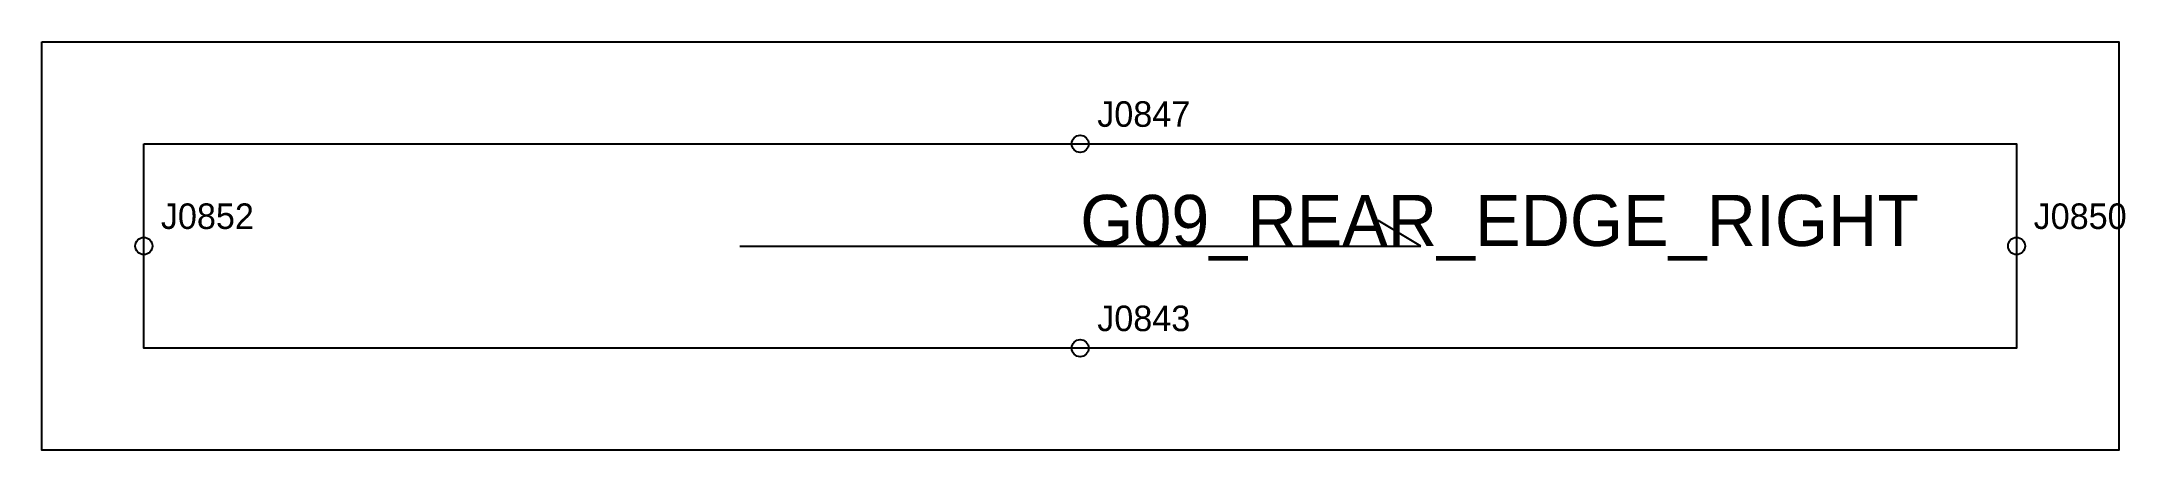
# Model space of a CAD drawing. Header units: millimetres. Extents: x -12 to 233, y -36 to 12.
import ezdxf

# ---------------------------------------------------------------- set-up
doc = ezdxf.new("R2010")
doc.units = ezdxf.units.MM
for name, color, linetype in [('CUT', 1, 'Continuous'), ('GRAIN', 3, 'Continuous'), ('LABEL', 7, 'Continuous'), ('NOTCH', 2, 'Continuous'), ('SEW', 5, 'Continuous')]:
    doc.layers.add(name, color=color, linetype=linetype)

msp = doc.modelspace()

# ---------------------------------------------------------------- linework, layer by layer
at = {"layer": 'CUT'}
msp.add_lwpolyline([(-12, 12), (232, 12), (232, -36), (-12, -36), (-12, 12)], close=True, dxfattribs=at)
at = {"layer": 'GRAIN'}
for p, q in [((150, -12), (145, -9)), ((70, -12), (150, -12))]:
    msp.add_line(p, q, dxfattribs=at)
at = {"layer": 'NOTCH'}
for centre in [(110, 0), (0, -12), (220, -12), (110, -24)]:
    msp.add_circle(centre, 1, dxfattribs=at)
at = {"layer": 'SEW'}
msp.add_lwpolyline([(0, 0), (220, 0), (220, -24), (0, -24)], close=True, dxfattribs=at)

# ---------------------------------------------------------------- texts
at = {"layer": 'LABEL'}
for s, height, p in [('J0847', 3, (112, 2)), ('J0852', 3, (2, -10)), ('G09_REAR_EDGE_RIGHT', 6, (110, -12)), ('J0850', 3, (222, -10)), ('J0843', 3, (112, -22))]:
    msp.add_text(s, height=height, dxfattribs=at).set_placement(p)

doc.saveas('drawing.dxf')
